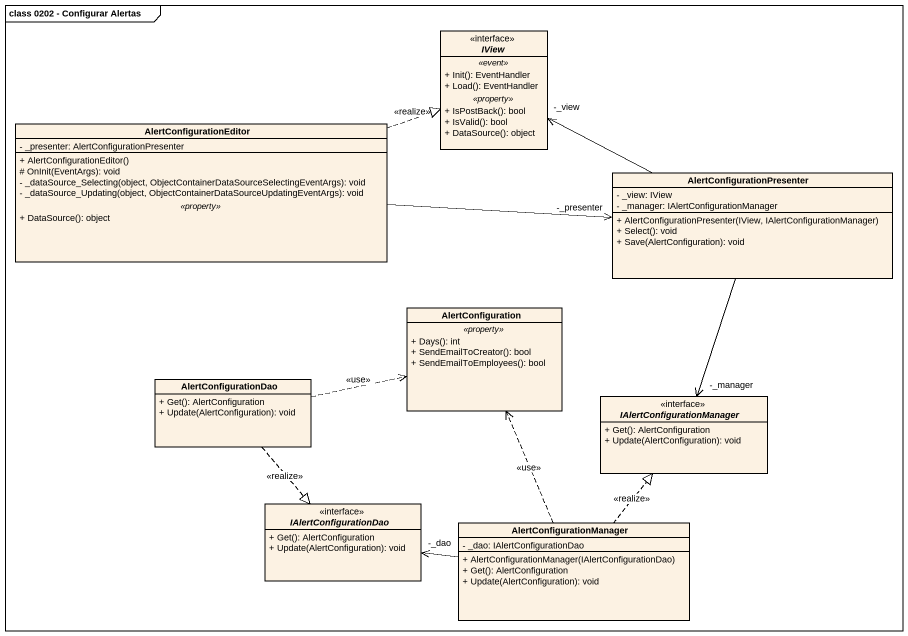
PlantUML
@startuml
mainframe class 0202 - Configurar Alertas
hide circle
hide empty members
skinparam classAttributeIconSize 0
interface IView <<interface>> {
  .. <<event>> ..
  + Init(): EventHandler
  + Load(): EventHandler
  .. <<property>> ..
  + IsPostBack(): bool
  + IsValid(): bool
  + DataSource(): object
}
class AlertConfigurationEditor {
  - _presenter: AlertConfigurationPresenter
  --
  + AlertConfigurationEditor()
  # OnInit(EventArgs): void
  - _dataSource_Selecting(object, ObjectContainerDataSourceSelectingEventArgs): void
  - _dataSource_Updating(object, ObjectContainerDataSourceUpdatingEventArgs): void
  .. <<property>> ..
  + DataSource(): object
}
class AlertConfigurationPresenter {
  - _view: IView
  - _manager: IAlertConfigurationManager
  + AlertConfigurationPresenter(IView, IAlertConfigurationManager)
  + Select(): void
  + Save(AlertConfiguration): void
}
class AlertConfiguration {
  .. <<property>> ..
  + Days(): int
  + SendEmailToCreator(): bool
  + SendEmailToEmployees(): bool
}
class AlertConfigurationDao {
  + Get(): AlertConfiguration
  + Update(AlertConfiguration): void
}
interface IAlertConfigurationManager <<interface>> {
  + Get(): AlertConfiguration
  + Update(AlertConfiguration): void
}
interface IAlertConfigurationDao <<interface>> {
  + Get(): AlertConfiguration
  + Update(AlertConfiguration): void
}
class AlertConfigurationManager {
  - _dao: IAlertConfigurationDao
  + AlertConfigurationManager(IAlertConfigurationDao)
  + Get(): AlertConfiguration
  + Update(AlertConfiguration): void
}
AlertConfigurationEditor .right.|> IView : <<realize>>
AlertConfigurationEditor -right-> "-_presenter" AlertConfigurationPresenter
AlertConfigurationPresenter -left-> "-_view" IView
AlertConfigurationPresenter --> "-_manager" IAlertConfigurationManager
AlertConfigurationDao .right.> AlertConfiguration : <<use>>
AlertConfigurationDao ..|> IAlertConfigurationDao : <<realize>>
AlertConfigurationManager .up.> AlertConfiguration : <<use>>
AlertConfigurationManager .up.|> IAlertConfigurationManager : <<realize>>
AlertConfigurationManager -left-> "-_dao" IAlertConfigurationDao
@enduml
